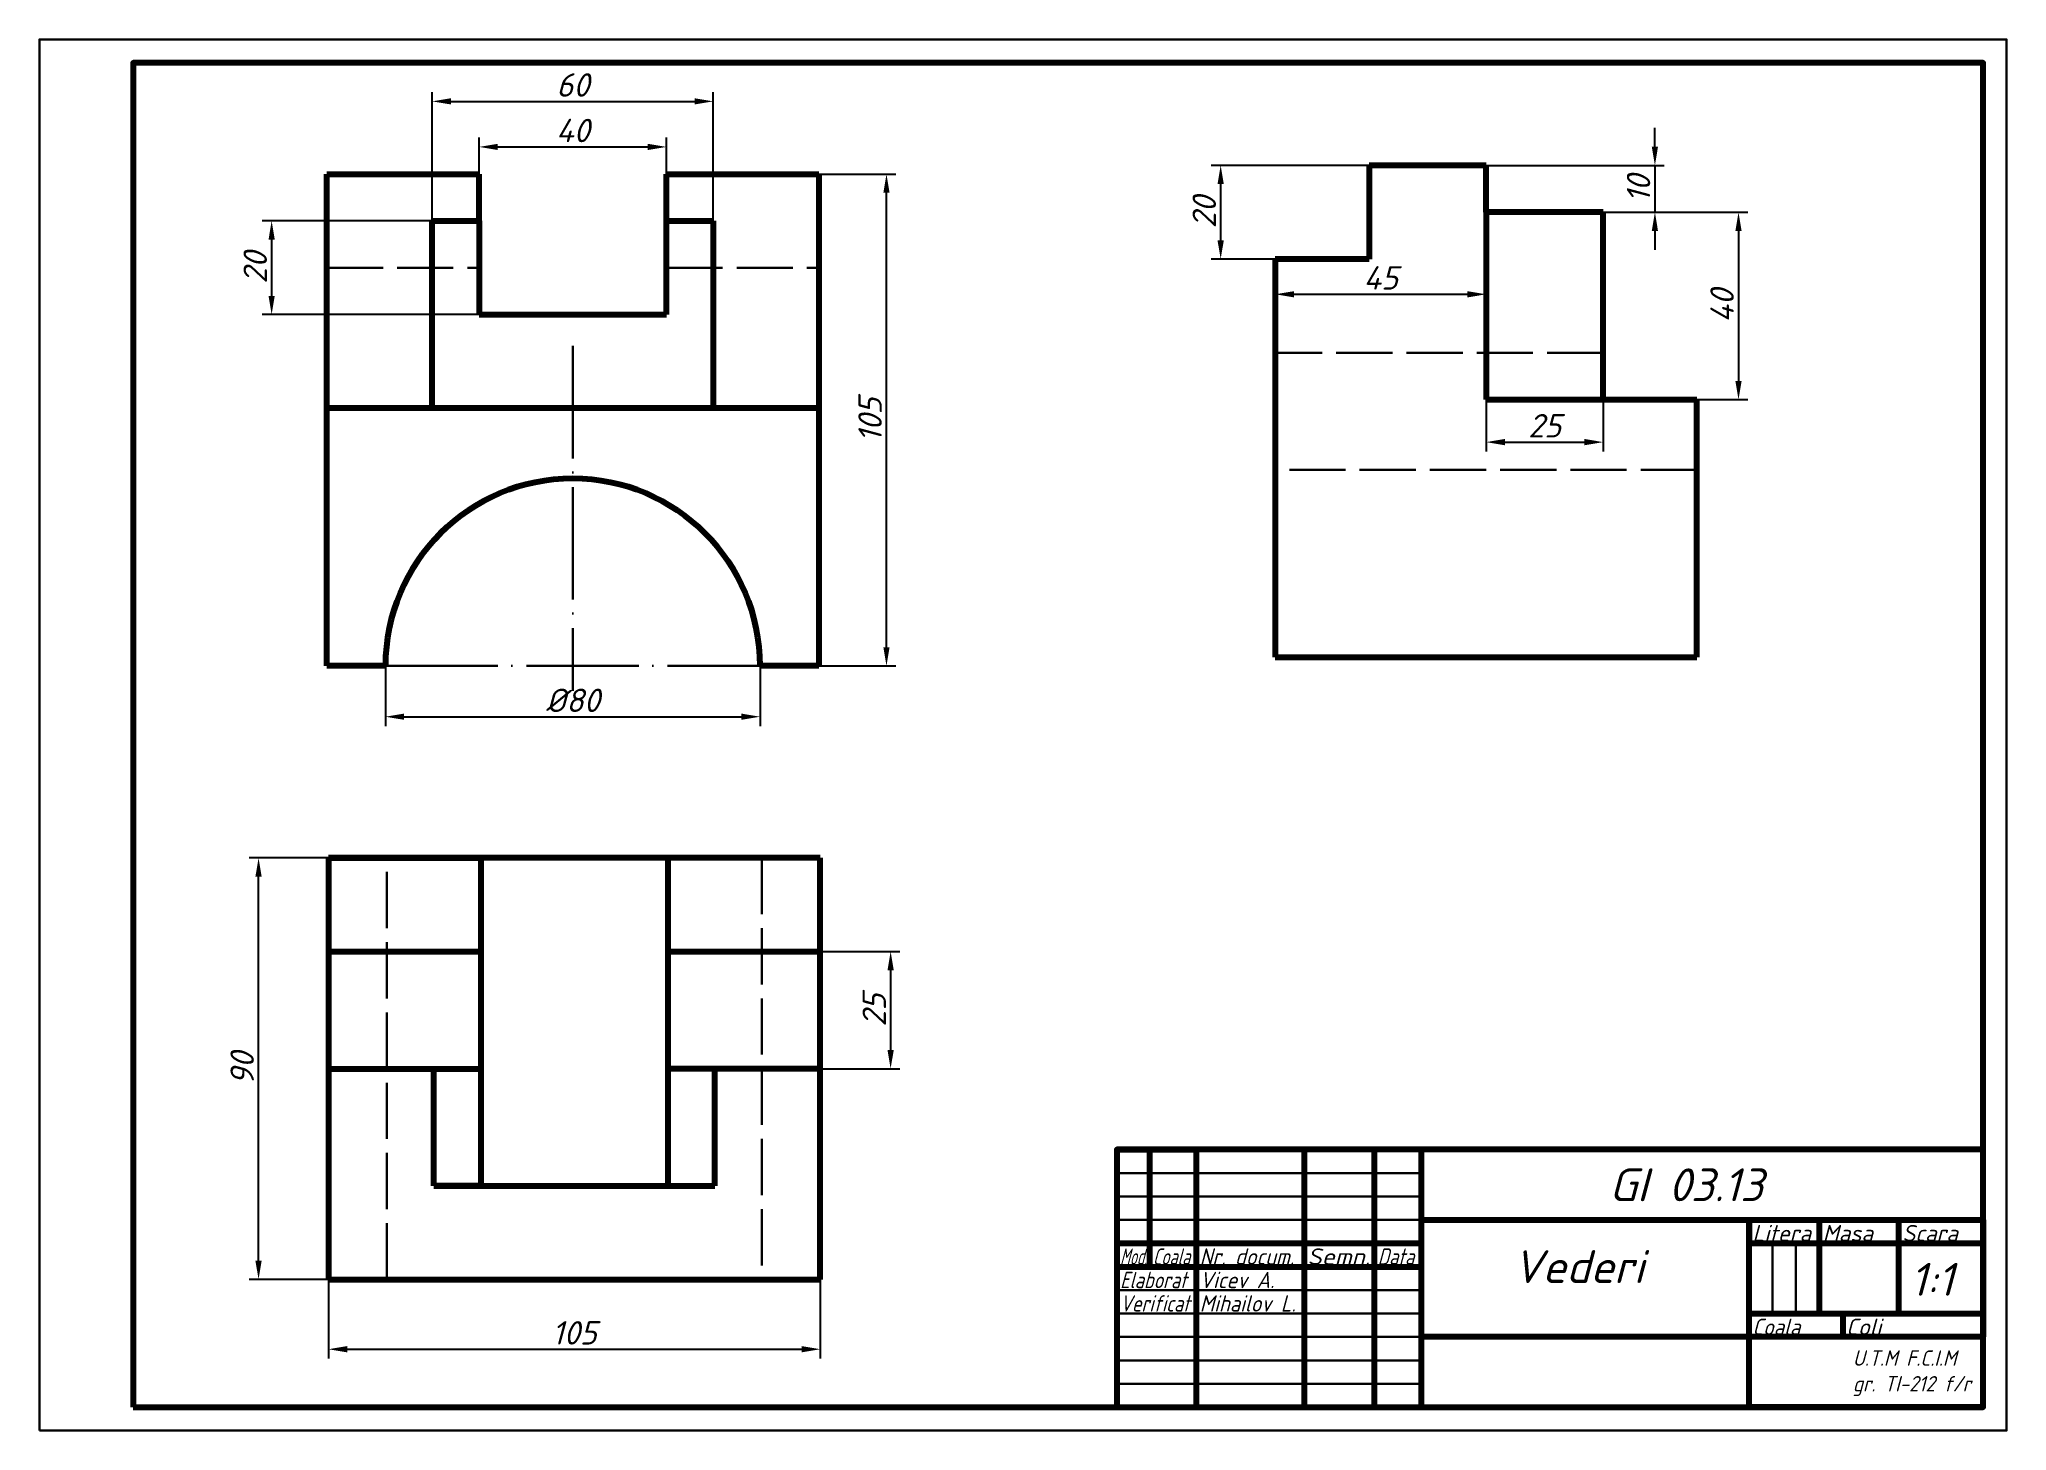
# Model space of a CAD drawing. Header units: inches. Extents: x 0 to 420, y 0 to 297.
import ezdxf
from ezdxf.enums import TextEntityAlignment as Align

# ---------------------------------------------------------------- set-up
doc = ezdxf.new("R2010")
doc.units = ezdxf.units.IN
doc.header["$MEASUREMENT"] = 0
doc.linetypes.add('ACAD_ISO02W100', pattern=[15, 12, -3])
doc.linetypes.add('ACAD_ISO04W100', pattern=[30, 24, -3, 0, -3])
for name, color, linetype, lineweight in [('axe', 130, 'ACAD_ISO04W100', 30), ('contur', 10, 'Continuous', 80), ('cote', 170, 'Continuous', 30), ('invisible', 220, 'ACAD_ISO02W100', 30), ('subtire', 70, 'Continuous', 30)]:
    doc.layers.add(name, color=color, linetype=linetype, lineweight=lineweight)
doc.layers.add('text', color=7, linetype='Continuous')
doc.styles.get("Standard").update_dxf_attribs({"font": 'isocpeur.ttf', "oblique": 15})
doc.dimstyles.new('Lab Dimension', dxfattribs={"dimtxt": 5, "dimasz": 4, "dimexe": 2, "dimexo": 0, "dimgap": 1, "dimtad": 1, "dimtoh": 1, "dimdec": 0, "dimrnd": 0.0005, "dimzin": 0, "dimtxsty": 'Standard', "dimcen": 2.5, "dimadec": 0, "dimazin": 0, "dimtfac": 1, "dimtdec": 0, "dimtmove": 0, "dimatfit": 3, "dimldrblk": 'DOTSMALL', "dimfxl": 1, "dimtolj": 1, "dimtzin": 0, "dimlwd": 25, "dimlwe": 25, "dimarcsym": 0})

# ---------------------------------------------------------------- blocks, each defined once
blk = doc.blocks.new('*D2')
at = {"layer": 'cote', "color": 0, "lineweight": 25, "transparency": 16777216}
for p, q in [((166.38, 268.24), (182.85, 268.24)), ((180.85, 167.24), (180.85, 264.24)), ((166.38, 163.24), (182.85, 163.24))]:
    blk.add_line(p, q, dxfattribs=at)
at = {"layer": 'cote', "color": 0, "transparency": 16777216}
for points in [[(180.19, 264.24), (181.52, 264.24), (180.85, 268.24)], [(180.19, 167.24), (181.52, 167.24), (180.85, 163.24)]]:
    blk.add_solid(points, dxfattribs=at)
at = {"layer": 'Defpoints', "color": 0, "transparency": 16777216}
for p in [(166.38, 268.24), (180.85, 268.24), (166.38, 163.24)]:
    blk.add_point(p, dxfattribs=at)
at = {"layer": 'cote', "color": 0, "transparency": 16777216, "insert": (177.35, 215.74), "char_height": 5, "attachment_point": 5, "rotation": 90}
blk.add_mtext('\\A1;105', dxfattribs=at)
blk = doc.blocks.new('_DotSmall')
at = {"color": 0, "linetype": 'ByBlock', "const_width": 0.5}
blk.add_lwpolyline([(-0.0625, 0, 1), (0.0625, 0, 1)], format="xyb", close=True, dxfattribs=at)
blk = doc.blocks.new('*D3')
at = {"layer": 'cote', "color": 0, "lineweight": 25, "transparency": 16777216}
for p, q in [((73.88, 163.24), (73.88, 150.4)), ((153.88, 163.24), (153.88, 150.4)), ((77.88, 152.4), (149.88, 152.4))]:
    blk.add_line(p, q, dxfattribs=at)
at = {"layer": 'cote', "color": 0, "transparency": 16777216}
for points in [[(77.88, 153.07), (77.88, 151.74), (73.88, 152.4)], [(149.88, 153.07), (149.88, 151.74), (153.88, 152.4)]]:
    blk.add_solid(points, dxfattribs=at)
at = {"layer": 'Defpoints', "color": 0, "transparency": 16777216}
for p in [(73.88, 163.24), (153.88, 163.24), (153.88, 152.4)]:
    blk.add_point(p, dxfattribs=at)
at = {"layer": 'cote', "color": 0, "transparency": 16777216, "insert": (113.88, 155.9), "char_height": 5, "attachment_point": 5}
blk.add_mtext('\\A1;%%C80', dxfattribs=at)
blk = doc.blocks.new('*D4')
at = {"layer": 'cote', "color": 0, "lineweight": 25, "transparency": 16777216}
for p, q in [((93.88, 268.24), (93.88, 276.04)), ((97.88, 274.04), (129.88, 274.04)), ((133.88, 268.24), (133.88, 276.04))]:
    blk.add_line(p, q, dxfattribs=at)
at = {"layer": 'cote', "color": 0, "transparency": 16777216}
for points in [[(97.88, 274.7), (97.88, 273.37), (93.88, 274.04)], [(129.88, 274.7), (129.88, 273.37), (133.88, 274.04)]]:
    blk.add_solid(points, dxfattribs=at)
at = {"layer": 'Defpoints', "color": 0, "transparency": 16777216}
for p in [(133.88, 274.04), (93.88, 268.24), (133.88, 268.24)]:
    blk.add_point(p, dxfattribs=at)
at = {"layer": 'cote', "color": 0, "transparency": 16777216, "insert": (113.88, 277.54), "char_height": 5, "attachment_point": 5}
blk.add_mtext('\\A1;40', dxfattribs=at)
blk = doc.blocks.new('*D5')
at = {"layer": 'cote', "color": 0, "lineweight": 25, "transparency": 16777216}
for p, q in [((83.88, 258.24), (83.88, 285.76)), ((143.88, 258.24), (143.88, 285.76)), ((87.88, 283.76), (139.88, 283.76))]:
    blk.add_line(p, q, dxfattribs=at)
at = {"layer": 'cote', "color": 0, "transparency": 16777216}
for points in [[(87.88, 284.43), (87.88, 283.1), (83.88, 283.76)], [(139.88, 284.43), (139.88, 283.1), (143.88, 283.76)]]:
    blk.add_solid(points, dxfattribs=at)
at = {"layer": 'Defpoints', "color": 0, "transparency": 16777216}
for p in [(143.88, 283.76), (83.88, 258.24), (143.88, 258.24)]:
    blk.add_point(p, dxfattribs=at)
at = {"layer": 'cote', "color": 0, "transparency": 16777216, "insert": (113.88, 287.26), "char_height": 5, "attachment_point": 5}
blk.add_mtext('\\A1;60', dxfattribs=at)
blk = doc.blocks.new('*D6')
at = {"layer": 'cote', "color": 0, "lineweight": 25, "transparency": 16777216}
for p, q in [((283.87, 270.09), (250.2, 270.09)), ((252.2, 254.09), (252.2, 266.09)), ((283.87, 250.09), (250.2, 250.09))]:
    blk.add_line(p, q, dxfattribs=at)
at = {"layer": 'cote', "color": 0, "transparency": 16777216}
for points in [[(251.53, 266.09), (252.87, 266.09), (252.2, 270.09)], [(251.53, 254.09), (252.87, 254.09), (252.2, 250.09)]]:
    blk.add_solid(points, dxfattribs=at)
at = {"layer": 'Defpoints', "color": 0, "transparency": 16777216}
for p in [(252.2, 270.09), (283.87, 270.09), (283.87, 250.09)]:
    blk.add_point(p, dxfattribs=at)
at = {"layer": 'cote', "color": 0, "transparency": 16777216, "insert": (248.7, 260.09), "char_height": 5, "attachment_point": 5, "rotation": 90}
blk.add_mtext('\\A1;20', dxfattribs=at)
blk = doc.blocks.new('*D7')
at = {"layer": 'cote', "color": 0, "lineweight": 25, "transparency": 16777216}
for p, q in [((263.87, 240.58), (263.87, 244.58)), ((308.87, 242.58), (308.87, 244.58)), ((267.87, 242.58), (304.87, 242.58))]:
    blk.add_line(p, q, dxfattribs=at)
at = {"layer": 'cote', "color": 0, "transparency": 16777216}
for points in [[(267.87, 243.24), (267.87, 241.91), (263.87, 242.58)], [(304.87, 243.24), (304.87, 241.91), (308.87, 242.58)]]:
    blk.add_solid(points, dxfattribs=at)
at = {"layer": 'Defpoints', "color": 0, "transparency": 16777216}
for p in [(263.87, 240.58), (308.87, 242.58), (308.87, 242.58)]:
    blk.add_point(p, dxfattribs=at)
at = {"layer": 'cote', "color": 0, "transparency": 16777216, "insert": (286.37, 246.08), "char_height": 5, "attachment_point": 5}
blk.add_mtext('\\A1;45', dxfattribs=at)
blk = doc.blocks.new('*D8')
at = {"layer": 'cote', "color": 0, "lineweight": 25, "transparency": 16777216}
for p, q in [((344.91, 274.09), (344.91, 278.09)), ((308.87, 270.09), (346.91, 270.09)), ((344.91, 270.09), (344.91, 260.09)), ((308.87, 260.09), (346.91, 260.09)), ((344.91, 256.09), (344.91, 252.09))]:
    blk.add_line(p, q, dxfattribs=at)
at = {"layer": 'cote', "color": 0, "transparency": 16777216}
for points in [[(344.24, 274.09), (345.57, 274.09), (344.91, 270.09)], [(344.24, 256.09), (345.57, 256.09), (344.91, 260.09)]]:
    blk.add_solid(points, dxfattribs=at)
at = {"layer": 'Defpoints', "color": 0, "transparency": 16777216}
for p in [(308.87, 270.09), (308.87, 260.09), (344.91, 260.09)]:
    blk.add_point(p, dxfattribs=at)
at = {"layer": 'cote', "color": 0, "transparency": 16777216, "insert": (341.41, 265.09), "char_height": 5, "attachment_point": 5, "rotation": 90}
blk.add_mtext('\\A1;10', dxfattribs=at)
blk = doc.blocks.new('*D9')
at = {"layer": 'cote', "color": 0, "lineweight": 25, "transparency": 16777216}
for p, q in [((333.87, 260.09), (364.75, 260.09)), ((362.75, 256.09), (362.75, 224.09)), ((333.87, 220.09), (364.75, 220.09))]:
    blk.add_line(p, q, dxfattribs=at)
at = {"layer": 'cote', "color": 0, "transparency": 16777216}
for points in [[(362.09, 256.09), (363.42, 256.09), (362.75, 260.09)], [(362.09, 224.09), (363.42, 224.09), (362.75, 220.09)]]:
    blk.add_solid(points, dxfattribs=at)
at = {"layer": 'Defpoints', "color": 0, "transparency": 16777216}
for p in [(333.87, 260.09), (333.87, 220.09), (362.75, 220.09)]:
    blk.add_point(p, dxfattribs=at)
at = {"layer": 'cote', "color": 0, "transparency": 16777216, "insert": (359.25, 240.09), "char_height": 5, "attachment_point": 5, "rotation": 90}
blk.add_mtext('\\A1;40', dxfattribs=at)
blk = doc.blocks.new('*D10')
at = {"layer": 'cote', "color": 0, "lineweight": 25, "transparency": 16777216}
for p, q in [((93.88, 258.24), (47.59, 258.24)), ((49.59, 254.24), (49.59, 242.24)), ((93.88, 238.24), (47.59, 238.24))]:
    blk.add_line(p, q, dxfattribs=at)
at = {"layer": 'cote', "color": 0, "transparency": 16777216}
for points in [[(48.93, 254.24), (50.26, 254.24), (49.59, 258.24)], [(48.93, 242.24), (50.26, 242.24), (49.59, 238.24)]]:
    blk.add_solid(points, dxfattribs=at)
at = {"layer": 'Defpoints', "color": 0, "transparency": 16777216}
for p in [(93.88, 258.24), (49.59, 238.24), (93.88, 238.24)]:
    blk.add_point(p, dxfattribs=at)
at = {"layer": 'cote', "color": 0, "transparency": 16777216, "insert": (46.09, 248.24), "char_height": 5, "attachment_point": 5, "rotation": 90}
blk.add_mtext('\\A1;20', dxfattribs=at)
blk = doc.blocks.new('*D11')
at = {"layer": 'cote', "color": 0, "lineweight": 25, "transparency": 16777216}
for p, q in [((166.72, 102.27), (183.74, 102.27)), ((181.74, 98.27), (181.74, 81.27)), ((166.72, 77.27), (183.74, 77.27))]:
    blk.add_line(p, q, dxfattribs=at)
at = {"layer": 'cote', "color": 0, "transparency": 16777216}
for points in [[(181.07, 98.27), (182.41, 98.27), (181.74, 102.27)], [(181.07, 81.27), (182.41, 81.27), (181.74, 77.27)]]:
    blk.add_solid(points, dxfattribs=at)
at = {"layer": 'Defpoints', "color": 0, "transparency": 16777216}
for p in [(166.72, 102.27), (166.72, 77.27), (181.74, 77.27)]:
    blk.add_point(p, dxfattribs=at)
at = {"layer": 'cote', "color": 0, "transparency": 16777216, "insert": (178.24, 89.77), "char_height": 5, "attachment_point": 5, "rotation": 90}
blk.add_mtext('\\A1;25', dxfattribs=at)
blk = doc.blocks.new('*D12')
at = {"layer": 'cote', "color": 0, "lineweight": 25, "transparency": 16777216}
for p, q in [((308.87, 220.09), (308.87, 209.02)), ((333.87, 220.09), (333.87, 209.02)), ((312.87, 211.02), (329.87, 211.02))]:
    blk.add_line(p, q, dxfattribs=at)
at = {"layer": 'cote', "color": 0, "transparency": 16777216}
for points in [[(312.87, 211.69), (312.87, 210.35), (308.87, 211.02)], [(329.87, 211.69), (329.87, 210.35), (333.87, 211.02)]]:
    blk.add_solid(points, dxfattribs=at)
at = {"layer": 'Defpoints', "color": 0, "transparency": 16777216}
for p in [(308.87, 220.09), (333.87, 220.09), (333.87, 211.02)]:
    blk.add_point(p, dxfattribs=at)
at = {"layer": 'cote', "color": 0, "transparency": 16777216, "insert": (321.37, 214.52), "char_height": 5, "attachment_point": 5}
blk.add_mtext('\\A1;25', dxfattribs=at)
blk = doc.blocks.new('*D13')
at = {"layer": 'cote', "color": 0, "lineweight": 25, "transparency": 16777216}
for p, q in [((61.72, 32.27), (61.72, 15.38)), ((166.72, 32.27), (166.72, 15.38)), ((65.72, 17.38), (162.72, 17.38))]:
    blk.add_line(p, q, dxfattribs=at)
at = {"layer": 'cote', "color": 0, "transparency": 16777216}
for points in [[(65.72, 18.05), (65.72, 16.71), (61.72, 17.38)], [(162.72, 18.05), (162.72, 16.71), (166.72, 17.38)]]:
    blk.add_solid(points, dxfattribs=at)
at = {"layer": 'Defpoints', "color": 0, "transparency": 16777216}
for p in [(61.72, 32.27), (166.72, 32.27), (166.72, 17.38)]:
    blk.add_point(p, dxfattribs=at)
at = {"layer": 'cote', "color": 0, "transparency": 16777216, "insert": (114.22, 20.88), "char_height": 5, "attachment_point": 5}
blk.add_mtext('\\A1;105', dxfattribs=at)
blk = doc.blocks.new('*D14')
at = {"layer": 'cote', "color": 0, "lineweight": 25, "transparency": 16777216}
for p, q in [((61.72, 122.27), (44.8, 122.27)), ((46.8, 36.27), (46.8, 118.27)), ((61.72, 32.27), (44.8, 32.27))]:
    blk.add_line(p, q, dxfattribs=at)
at = {"layer": 'cote', "color": 0, "transparency": 16777216}
for points in [[(46.13, 118.27), (47.46, 118.27), (46.8, 122.27)], [(46.13, 36.27), (47.46, 36.27), (46.8, 32.27)]]:
    blk.add_solid(points, dxfattribs=at)
at = {"layer": 'Defpoints', "color": 0, "transparency": 16777216}
for p in [(46.8, 122.27), (61.72, 122.27), (61.72, 32.27)]:
    blk.add_point(p, dxfattribs=at)
at = {"layer": 'cote', "color": 0, "transparency": 16777216, "insert": (43.3, 77.27), "char_height": 5, "attachment_point": 5, "rotation": 90}
blk.add_mtext('\\A1;90', dxfattribs=at)

msp = doc.modelspace()

# ---------------------------------------------------------------- linework, layer by layer
at = {"layer": 'axe'}
for p, q in [((113.88, 231.54), (113.88, 157.93)), ((73.88, 163.24), (153.88, 163.24))]:
    msp.add_line(p, q, dxfattribs=at)
at = {"layer": 'contur'}
for p, q in [((308.87, 270.09), (283.87, 270.09)), ((308.87, 270.09), (283.87, 270.09)), ((283.87, 270.09), (283.87, 250.09)), ((308.87, 260.09), (308.87, 270.09)), ((61.38, 163.24), (61.38, 268.24)), ((61.38, 268.24), (93.88, 268.24)), ((93.88, 258.24), (93.88, 268.24)), ((133.88, 258.24), (133.88, 268.24)), ((133.88, 268.24), (166.38, 268.24)), ((166.38, 268.24), (166.38, 163.24)), ((166.38, 268.24), (166.38, 218.24)), ((83.88, 218.24), (83.88, 258.24)), ((83.88, 258.24), (93.88, 258.24)), ((93.88, 258.24), (93.88, 238.24)), ((133.88, 238.24), (133.88, 258.24)), ((133.88, 258.24), (143.88, 258.24)), ((143.88, 258.24), (143.88, 228.24)), ((333.87, 260.09), (308.87, 260.09)), ((308.87, 260.09), (308.87, 220.09)), ((333.87, 220.09), (333.87, 260.09)), ((263.87, 250.09), (263.87, 165.09)), ((283.87, 250.09), (263.87, 250.09)), ((93.88, 238.24), (133.88, 238.24)), ((143.88, 228.24), (143.88, 218.24)), ((308.87, 220.09), (333.87, 220.09)), ((333.87, 220.09), (353.87, 220.09)), ((353.87, 165.09), (353.87, 220.09)), ((166.38, 218.24), (61.38, 218.24)), ((263.87, 165.09), (353.87, 165.09)), ((73.88, 163.24), (61.38, 163.24)), ((166.38, 163.24), (153.88, 163.24)), ((61.72, 122.27), (61.72, 32.27)), ((166.72, 122.27), (61.72, 122.27)), ((61.72, 122.27), (94.22, 122.27)), ((94.22, 122.27), (94.22, 52.27)), ((134.22, 52.27), (134.22, 122.27)), ((166.72, 32.27), (166.72, 122.27)), ((61.72, 102.27), (94.22, 102.27)), ((61.72, 102.27), (61.72, 77.27)), ((134.22, 102.27), (166.72, 102.27)), ((61.72, 77.27), (94.22, 77.27)), ((84.22, 52.27), (84.22, 77.27)), ((94.22, 77.07), (94.22, 77.07)), ((166.72, 77.27), (134.22, 77.27)), ((144.22, 52.27), (144.22, 77.27)), ((230, 60), (237, 60)), ((237, 60), (237, 35)), ((237, 60), (247, 60)), ((247, 60), (247, 5)), ((270, 60), (270, 5)), ((285, 60), (285, 5)), ((295, 60), (295, 5)), ((295, 60), (295, 45)), ((94.22, 52.27), (84.22, 52.27)), ((84.22, 52.27), (94.22, 52.27)), ((94.22, 52.27), (134.22, 52.27)), ((134.22, 52.27), (144.22, 52.27)), ((295, 45), (415, 45)), ((365, 5), (365, 45)), ((365, 45), (380, 45)), ((365, 45), (365, 40)), ((380, 45), (380, 25)), ((397, 25), (397, 45)), ((415, 45), (415, 20)), ((230, 40), (295, 40)), ((365, 40), (415, 40)), ((230, 35), (295, 35)), ((61.72, 32.27), (166.72, 32.27)), ((61.72, 32.27), (86.72, 32.27)), ((365, 25), (415, 25)), ((380, 25), (385, 25)), ((385, 25), (385, 20)), ((415, 20), (295, 20)), ((415, 5), (365, 5))]:
    msp.add_line(p, q, dxfattribs=at)
for points in [[(20, 5), (415, 5), (415, 292), (20, 292)], [(230, 5), (415, 5), (415, 60), (230, 60)]]:
    msp.add_lwpolyline(points, close=True, dxfattribs=at)
msp.add_arc((113.88, 163.24), 40, 0, 180, dxfattribs=at)
at = {"layer": 'cote'}
for p, q in [((166.38, 268.24), (166.38, 218.24)), ((166.38, 218.24), (166.38, 268.24)), ((61.38, 228.24), (61.38, 228.24))]:
    msp.add_line(p, q, dxfattribs=at)
at = {"layer": 'invisible'}
for p, q in [((61.38, 248.24), (93.88, 248.24)), ((133.88, 248.24), (166.38, 248.24)), ((333.87, 230.09), (263.87, 230.09)), ((353.87, 205.09), (263.87, 205.09)), ((74.22, 32.27), (74.22, 122.27)), ((154.22, 122.27), (154.22, 32.27))]:
    msp.add_line(p, q, dxfattribs=at)
at = {"layer": 'subtire'}
for p, q in [((230, 55), (295, 55)), ((230, 50), (295, 50)), ((230, 50), (295, 50)), ((230, 45), (295, 45)), ((370, 40), (370, 25)), ((375, 25), (375, 40)), ((230, 30), (295, 30)), ((230, 25), (295, 25)), ((230, 20), (295, 20)), ((230, 15), (295, 15)), ((230, 10), (295, 10))]:
    msp.add_line(p, q, dxfattribs=at)
msp.add_lwpolyline([(0, 0), (420, 0), (420, 297), (0, 297)], close=True, dxfattribs=at)

# ---------------------------------------------------------------- texts
at = {"layer": 'text', "oblique": 15}
for s, p in [('GI 03.13', (351.58, 48.98)), ('Vederi', (328.58, 31.52))]:
    msp.add_text(s, height=7, dxfattribs=at).set_placement(p, align=Align.CENTER)
at = {"layer": 'text', "attachment_point": 1}
for s, width, gutter_width, insert, char_height in [('Litera', 7, 1, (365.73, 43.91), 3.5), ('{\\W1;Masa}', 15.8584, 1, (380.73, 43.91), 3.5), ('{\\W1;Scara}', 16.8174, 1, (397.73, 43.91), 3.5), ('{\\W0.6;Mod.}', 7, 1, (230.73, 38.91), 3.5), ('{\\W0.7;Coala}', 7, 1, (237.73, 38.91), 3.5), ('{\\W0.9;Nr. docum.}', 21.9529, 1, (247.73, 38.91), 3.5), ('{\\W1.1;Semn.}', 13.9347, 1, (270.73, 38.91), 3.5), ('{\\W0.8;Data}', 7, 1, (285.73, 38.91), 3.5), ('{\\W0.8;Elaborat}', 15.6499, 1, (230.73, 33.91), 3.5), ('\\pt3.5;{\\W0.9;Vicev A.}', 21.6846, 1, (247.73, 33.91), 3.5), ('1:1', 18, 35, (399.42, 35.81), 7), ('{\\W0.8;Verificat}', 7, 1, (230.73, 28.91), 3.5), ('{\\W0.9;Mihailov L.}', 21.4269, 1, (247.73, 28.91), 3.5), ('{\\W0.9;Coala}', 18.4636, 1, (365.73, 23.91), 3.5), ('{\\W1;Coli}', 14.0626, 1, (385.73, 23.91), 3.5), ('{\\W0.9;U.T.M F.C.I.M\\P\\pt0;gr. TI-212 f/r}', 29.2879, 28.79, (387.15, 17.14), 3.2903)]:
    msp.add_mtext_dynamic_manual_height_columns(s, width=width, gutter_width=gutter_width, heights=[0], dxfattribs=dict(at, insert=insert, char_height=char_height))

# ---------------------------------------------------------------- dimensions: what is measured, and where the dimension line sits
at = {"layer": 'cote'}
for base, p1, p2, picture, middle in [((143.88, 283.76), (83.88, 258.24), (143.88, 258.24), '*D5', (113.88, 287.26)), ((308.87, 242.58), (263.87, 240.58), (308.87, 242.58), '*D7', (286.37, 246.08)), ((333.87, 211.02), (308.87, 220.09), (333.87, 220.09), '*D12', (321.37, 214.52)), ((166.72, 17.38), (61.72, 32.27), (166.72, 32.27), '*D13', (114.22, 20.88))]:
    dim = msp.add_linear_dim(base=base, p1=p1, p2=p2, dimstyle='Lab Dimension', dxfattribs=at)
    dim.commit()
    dim.dimension.update_dxf_attribs({"geometry": picture, "text_midpoint": middle})
dim = msp.add_linear_dim(base=(133.88, 274.04), p1=(93.88, 268.24), p2=(133.88, 268.24), dimstyle='Lab Dimension', dxfattribs=at)
dim.commit()
dim.dimension.update_dxf_attribs({"geometry": '*D4', "text_midpoint": (113.88, 274.04), "dimtype": 160})
for base, p1, p2, picture, middle in [((344.91, 260.09), (308.87, 270.09), (308.87, 260.09), '*D8', (341.41, 265.09)), ((252.2, 270.09), (283.87, 250.09), (283.87, 270.09), '*D6', (248.7, 260.09)), ((49.59, 238.24), (93.88, 258.24), (93.88, 238.24), '*D10', (46.09, 248.24)), ((362.75, 220.09), (333.87, 260.09), (333.87, 220.09), '*D9', (359.25, 240.09)), ((46.8, 122.27), (61.72, 32.27), (61.72, 122.27), '*D14', (43.3, 77.27)), ((181.74, 77.27), (166.72, 102.27), (166.72, 77.27), '*D11', (178.24, 89.77))]:
    dim = msp.add_linear_dim(base=base, p1=p1, p2=p2, angle=90, dimstyle='Lab Dimension', dxfattribs=at)
    dim.commit()
    dim.dimension.update_dxf_attribs({"geometry": picture, "text_midpoint": middle})
dim = msp.add_linear_dim(base=(180.85, 268.24), p1=(166.38, 163.24), p2=(166.38, 268.24), angle=90, dimstyle='Lab Dimension', dxfattribs=at)
dim.commit()
dim.dimension.update_dxf_attribs({"geometry": '*D2', "text_midpoint": (180.85, 215.74), "dimtype": 160})
dim = msp.add_linear_dim(base=(153.88, 152.4), p1=(73.88, 163.24), p2=(153.88, 163.24), text='%%C<>', dimstyle='Lab Dimension', dxfattribs=at)
dim.commit()
dim.dimension.update_dxf_attribs({"geometry": '*D3', "text_midpoint": (113.88, 155.9)})

doc.saveas('drawing.dxf')
